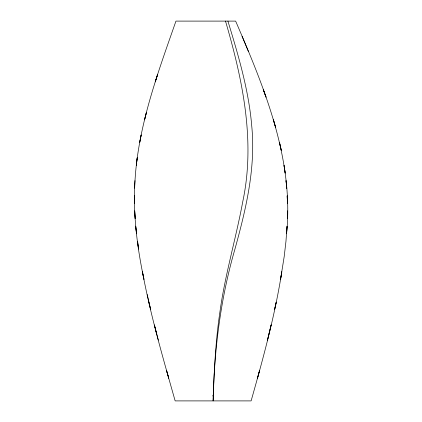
<?xml version="1.0" encoding="UTF-8"?>
<svg xmlns="http://www.w3.org/2000/svg" width="422" height="422" viewBox="0 0 422 422"><rect width="100%" height="100%" fill="white"/><g stroke="black" fill="none" stroke-linecap="round" stroke-linejoin="round"><path stroke-width="0.63" d="M134.66 188.212C136.443 130.24 157.021 75.227 175.958 21.1L235.64 21.1C264.452 88.14 294.113 159.173 286.57 233.788L287.055 226.192L285.958 241.384L284.191 256.576L280.551 279.364L281.806 271.768C274.954 315.535 263.159 358.331 251.111 400.9L175.151 400.9C163.056 358.183 150.591 315.456 142.436 271.768L143.955 279.364C137.092 246.975 132.904 213.759 134.956 180.616M242.075 36.292L248.389 51.484M227.906 21.1C238.409 55.556 248.827 90.424 251.792 126.495C255.822 168.383 245.815 209.871 234.706 249.929C220.5 298.987 214.239 349.928 213.131 400.9C214.123 370.753 215.61 340.554 220.099 310.697C225.29 273.831 236.035 238.066 242.792 201.5C255.632 141.022 242.529 79.315 225.506 21.1M168.726 378.112L166.553 370.516L168.7 378.112M156.272 332.536L154.41 324.94L158.313 340.132M148.834 302.152L150.707 309.748L147.215 294.556M212.92 395.203L212.957 396.152M287.493 211L287.429 218.596L287.493 211M137.192 157.828L136.285 165.424L137.245 157.828M141.164 135.04L139.661 142.636L141.164 135.04M276.22 302.152L274.537 309.748L276.241 302.152M271.119 324.94L267.485 340.132L271.119 324.94M146.46 112.252L144.567 119.848L146.476 112.252M259.562 370.516L257.499 378.112L259.562 370.516M157.68 74.272L155.264 81.868L157.675 74.272M265.987 97.06L263.254 89.464L265.987 97.06M275.645 127.444L273.419 119.848L275.645 127.444M281.274 150.232L279.533 142.636L281.263 150.232M285.198 173.02L284.059 165.424L285.151 173.02M138.527 248.98L137.593 241.384L138.506 248.98M136.538 233.788L135.705 226.192L136.538 233.788M286.77 188.212L286.026 180.616L286.738 188.212M135.177 218.596L134.692 211L135.177 218.596M287.498 203.404L287.166 195.808L287.477 203.404M134.528 203.404L134.423 195.808L134.528 203.404"/></g></svg>
